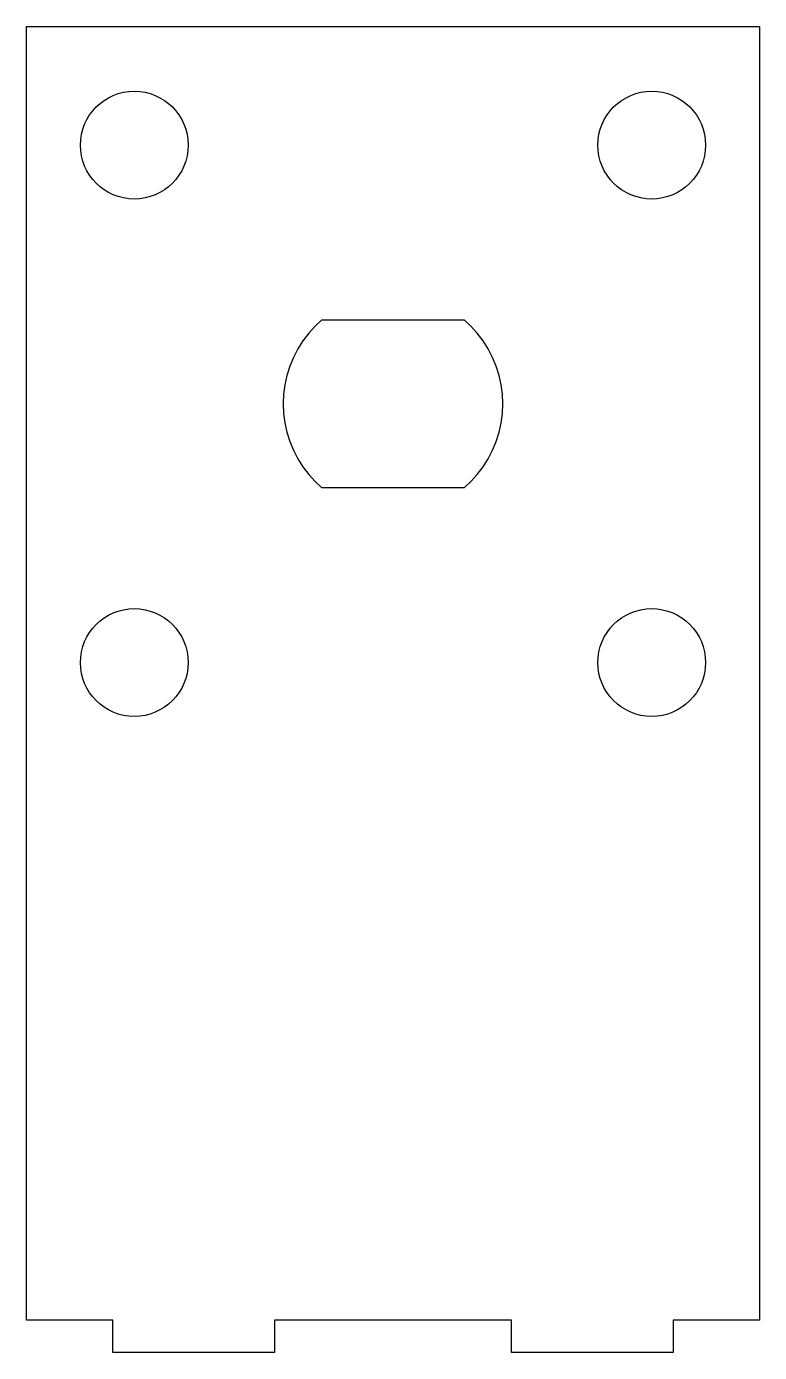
# Model space of a CAD drawing. Header units: millimetres. Extents: x 0 to 68, y 0 to 123.
import ezdxf

# ---------------------------------------------------------------- set-up
doc = ezdxf.new("R2010")
doc.units = ezdxf.units.MM
doc.layers.add('CUT', color=1, linetype='Continuous')

msp = doc.modelspace()

# ---------------------------------------------------------------- linework, layer by layer
at = {"layer": 'CUT'}
for points in [[(8, 0), (8, 3), (0, 3), (0, 123), (68, 123), (68, 3), (60, 3), (60, 0), (45, 0), (45, 3), (23, 3), (23, 0)], [(40.63, 95.75), (27.37, 95.75), (26.79, 95.21), (26.19, 94.56), (25.64, 93.85), (25.17, 93.1), (24.76, 92.31), (24.42, 91.49), (24.15, 90.64), (23.95, 89.77), (23.84, 88.89), (23.8, 88), (23.84, 87.11), (23.95, 86.23), (24.15, 85.36), (24.42, 84.51), (24.76, 83.69), (25.17, 82.9), (25.64, 82.15), (26.19, 81.44), (26.79, 80.79), (27.37, 80.25), (40.63, 80.25), (41.21, 80.79), (41.81, 81.44), (42.36, 82.15), (42.83, 82.9), (43.24, 83.69), (43.58, 84.51), (43.85, 85.36), (44.05, 86.23), (44.16, 87.11), (44.2, 88), (44.16, 88.89), (44.05, 89.77), (43.85, 90.64), (43.58, 91.49), (43.24, 92.31), (42.83, 93.1), (42.36, 93.85), (41.81, 94.56), (41.21, 95.21)]]:
    msp.add_lwpolyline(points, close=True, dxfattribs=at)
for centre in [(10, 112), (58, 112), (10, 64), (58, 64)]:
    msp.add_circle(centre, 5, dxfattribs=at)

doc.saveas('drawing.dxf')
